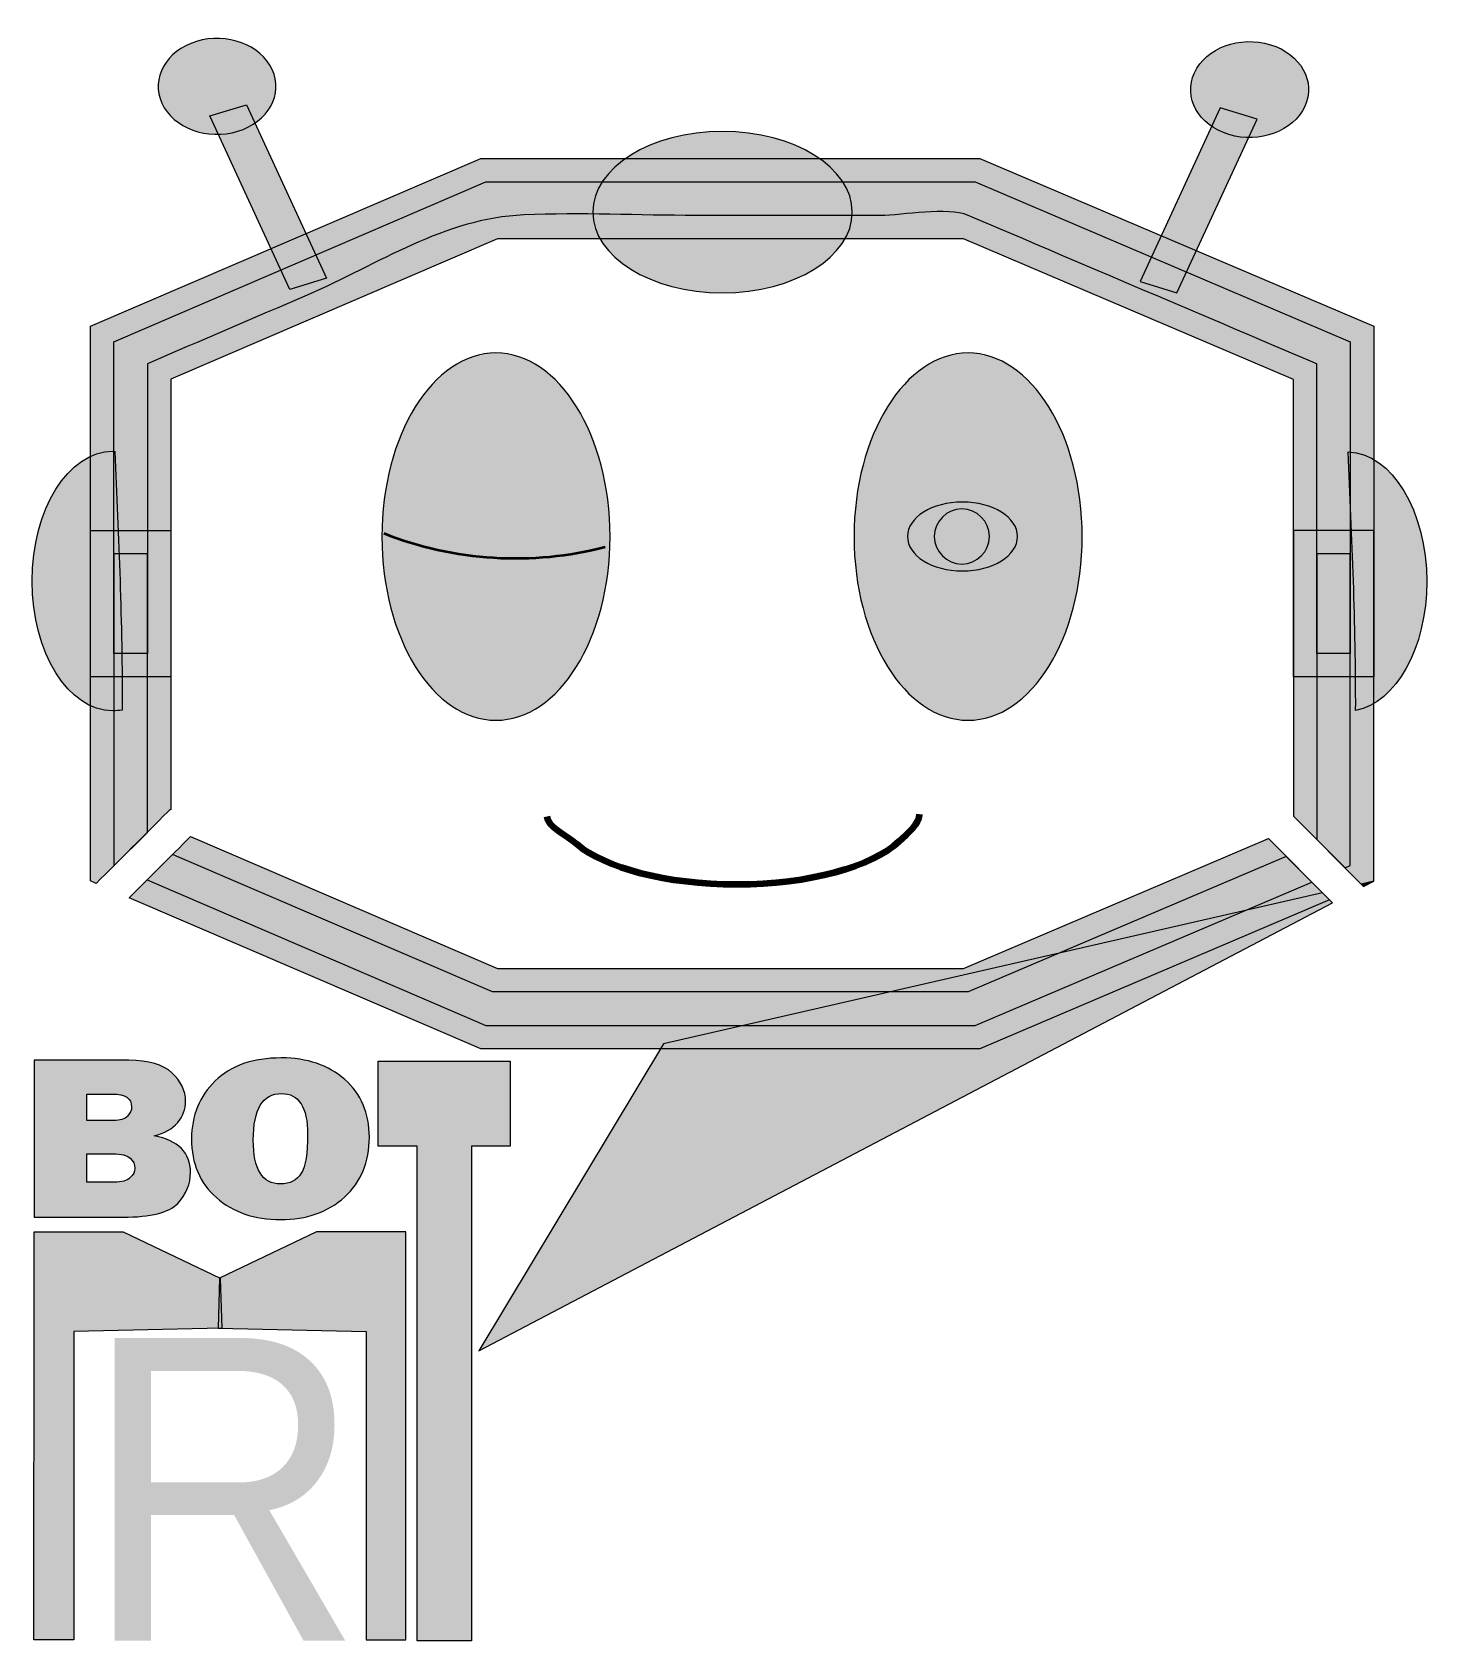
# Model space of a CAD drawing. Header units: millimetres. Extents: x 28 to 175, y -213 to -44.
import ezdxf

# ---------------------------------------------------------------- set-up
doc = ezdxf.new("R2010")
doc.units = ezdxf.units.MM
doc.header["$MEASUREMENT"] = 0
doc.layers.add('Layer 1', color=7, linetype='Continuous')

# ---------------------------------------------------------------- blocks, each defined once
blk = doc.blocks.new('block 2')
at = {"layer": 'Layer 1', "true_color": 0xffffff}
h = blk.add_hatch(color=7, dxfattribs=at)
h.dxf.hatch_style = 2
edge = h.paths.add_edge_path()
edge.add_spline(control_points=[(28.29, -168.62), (28.29, -168.62), (28.29, -152.1), (28.29, -152.1), (28.29, -152.1), (38.27, -152.1), (38.27, -152.1), (40.35, -152.1), (41.86, -152.54), (42.81, -153.42), (43.76, -154.3), (44.24, -155.3), (44.24, -156.43), (44.24, -157.25), (43.96, -158), (43.41, -158.66), (42.86, -159.33), (42.03, -159.79), (40.94, -160.04), (43.48, -160.55), (44.76, -161.84), (44.76, -163.89), (44.76, -165.11), (44.31, -166.21), (43.41, -167.17), (42.51, -168.13), (40.59, -168.62), (37.65, -168.62), (37.65, -168.62), (28.29, -168.62), (28.29, -168.62)], knot_values=[0, 0, 0, 0, 1, 1, 1, 2, 2, 2, 3, 3, 3, 4, 4, 4, 5, 5, 5, 6, 6, 6, 7, 7, 7, 8, 8, 8, 9, 9, 9, 10, 10, 10, 10], degree=3, periodic=1)
edge = h.paths.add_edge_path()
edge.add_spline(control_points=[(33.85, -158.43), (33.85, -158.43), (36.64, -158.43), (36.64, -158.43), (37.35, -158.43), (37.84, -158.28), (38.13, -157.98), (38.42, -157.68), (38.56, -157.36), (38.56, -157.02), (38.56, -156.1), (37.89, -155.65), (36.54, -155.65), (36.54, -155.65), (33.85, -155.65), (33.85, -155.65), (33.85, -155.65), (33.85, -158.43), (33.85, -158.43)], knot_values=[0, 0, 0, 0, 1, 1, 1, 2, 2, 2, 3, 3, 3, 4, 4, 4, 5, 5, 5, 6, 6, 6, 6], degree=3, periodic=1)
edge = h.paths.add_edge_path()
edge.add_spline(control_points=[(33.85, -164.94), (33.85, -164.94), (36.79, -164.94), (36.79, -164.94), (37.52, -164.94), (38.05, -164.79), (38.39, -164.48), (38.74, -164.18), (38.91, -163.84), (38.91, -163.46), (38.91, -163.08), (38.74, -162.73), (38.41, -162.42), (38.08, -162.1), (37.47, -161.94), (36.59, -161.94), (36.59, -161.94), (33.85, -161.94), (33.85, -161.94), (33.85, -161.94), (33.85, -164.94), (33.85, -164.94)], knot_values=[0, 0, 0, 0, 1, 1, 1, 2, 2, 2, 3, 3, 3, 4, 4, 4, 5, 5, 5, 6, 6, 6, 7, 7, 7, 7], degree=3, periodic=1)
h = blk.add_hatch(color=7, dxfattribs=at)
h.dxf.hatch_style = 2
edge = h.paths.add_edge_path()
edge.add_spline(control_points=[(54.25, -168.87), (51.48, -168.87), (49.23, -168.1), (47.49, -166.56), (45.74, -165.02), (44.87, -162.96), (44.87, -160.38), (44.87, -157.91), (45.7, -155.87), (47.37, -154.26), (49.04, -152.65), (51.35, -151.85), (54.31, -151.85), (57.05, -151.85), (59.28, -152.6), (61, -154.12), (62.73, -155.64), (63.59, -157.66), (63.59, -160.19), (63.59, -162.82), (62.72, -164.92), (60.98, -166.5), (59.24, -168.08), (57, -168.87), (54.25, -168.87)], knot_values=[0, 0, 0, 0, 1, 1, 1, 2, 2, 2, 3, 3, 3, 4, 4, 4, 5, 5, 5, 6, 6, 6, 7, 7, 7, 8, 8, 8, 8], degree=3, periodic=1)
edge = h.paths.add_edge_path()
edge.add_spline(control_points=[(54.22, -165.12), (55.24, -165.12), (55.97, -164.75), (56.42, -164), (56.87, -163.25), (57.09, -161.89), (57.09, -159.9), (57.09, -157.03), (56.17, -155.6), (54.34, -155.6), (52.36, -155.6), (51.37, -157.23), (51.37, -160.51), (51.37, -163.58), (52.32, -165.12), (54.22, -165.12)], knot_values=[0, 0, 0, 0, 1, 1, 1, 2, 2, 2, 3, 3, 3, 4, 4, 4, 5, 5, 5, 5], degree=3, periodic=1)
h = blk.add_hatch(color=7, dxfattribs=at)
h.dxf.hatch_style = 2
h.paths.add_polyline_path([(74.33, -161.14), (74.33, -179.36), (74.33, -213.22), (68.61, -213.22), (68.61, -179.36), (68.61, -161.14), (64.53, -161.14), (64.53, -152.18), (78.41, -152.18), (78.41, -161.14)])
h = blk.add_hatch(color=7, dxfattribs=at)
h.dxf.hatch_style = 2
h.paths.add_polyline_path([(28.29, -175.55), (28.29, -170.17), (37.68, -170.17), (47.9, -175.03), (48.07, -180.31), (32.49, -180.64), (32.49, -213.12), (28.28, -213.12)])
h = blk.add_hatch(color=7, dxfattribs=at)
h.dxf.hatch_style = 2
h.paths.add_polyline_path([(67.44, -175.55), (67.44, -170.17), (58.04, -170.17), (47.82, -175.03), (47.66, -180.31), (63.24, -180.64), (63.24, -213.12), (67.44, -213.12)])
at = {"layer": 'Layer 1', "lineweight": 0}
for points in [[(74.33, -161.14), (74.33, -179.36), (74.33, -213.22), (68.61, -213.22), (68.61, -179.36), (68.61, -161.14), (64.53, -161.14), (64.53, -152.18), (78.41, -152.18), (78.41, -161.14), (74.33, -161.14)], [(28.29, -175.55), (28.29, -170.17), (37.68, -170.17), (47.9, -175.03), (48.07, -180.31), (32.49, -180.64), (32.49, -213.12), (28.28, -213.12), (28.29, -175.55)], [(67.44, -175.55), (67.44, -170.17), (58.04, -170.17), (47.82, -175.03), (47.66, -180.31), (63.24, -180.64), (63.24, -213.12), (67.44, -213.12), (67.44, -175.55)]]:
    blk.add_lwpolyline(points, dxfattribs=at)
for points, knots in [([(28.29, -168.62), (28.29, -168.62), (28.29, -152.1), (28.29, -152.1), (28.29, -152.1), (38.27, -152.1), (38.27, -152.1), (40.35, -152.1), (41.86, -152.54), (42.81, -153.42), (43.76, -154.3), (44.24, -155.3), (44.24, -156.43), (44.24, -157.25), (43.96, -158), (43.41, -158.66), (42.86, -159.33), (42.03, -159.79), (40.94, -160.04), (43.48, -160.55), (44.76, -161.84), (44.76, -163.89), (44.76, -165.11), (44.31, -166.21), (43.41, -167.17), (42.51, -168.13), (40.59, -168.62), (37.65, -168.62), (37.65, -168.62), (28.29, -168.62), (28.29, -168.62)], [0, 0, 0, 0, 1, 1, 1, 2, 2, 2, 3, 3, 3, 4, 4, 4, 5, 5, 5, 6, 6, 6, 7, 7, 7, 8, 8, 8, 9, 9, 9, 10, 10, 10, 10]), ([(54.25, -168.87), (51.48, -168.87), (49.23, -168.1), (47.49, -166.56), (45.74, -165.02), (44.87, -162.96), (44.87, -160.38), (44.87, -157.91), (45.7, -155.87), (47.37, -154.26), (49.04, -152.65), (51.35, -151.85), (54.31, -151.85), (57.05, -151.85), (59.28, -152.6), (61, -154.12), (62.73, -155.64), (63.59, -157.66), (63.59, -160.19), (63.59, -162.82), (62.72, -164.92), (60.98, -166.5), (59.24, -168.08), (57, -168.87), (54.25, -168.87)], [0, 0, 0, 0, 1, 1, 1, 2, 2, 2, 3, 3, 3, 4, 4, 4, 5, 5, 5, 6, 6, 6, 7, 7, 7, 8, 8, 8, 8]), ([(33.85, -158.43), (33.85, -158.43), (36.64, -158.43), (36.64, -158.43), (37.35, -158.43), (37.84, -158.28), (38.13, -157.98), (38.42, -157.68), (38.56, -157.36), (38.56, -157.02), (38.56, -156.1), (37.89, -155.65), (36.54, -155.65), (36.54, -155.65), (33.85, -155.65), (33.85, -155.65), (33.85, -155.65), (33.85, -158.43), (33.85, -158.43)], [0, 0, 0, 0, 1, 1, 1, 2, 2, 2, 3, 3, 3, 4, 4, 4, 5, 5, 5, 6, 6, 6, 6]), ([(54.22, -165.12), (55.24, -165.12), (55.97, -164.75), (56.42, -164), (56.87, -163.25), (57.09, -161.89), (57.09, -159.9), (57.09, -157.03), (56.17, -155.6), (54.34, -155.6), (52.36, -155.6), (51.37, -157.23), (51.37, -160.51), (51.37, -163.58), (52.32, -165.12), (54.22, -165.12)], [0, 0, 0, 0, 1, 1, 1, 2, 2, 2, 3, 3, 3, 4, 4, 4, 5, 5, 5, 5]), ([(33.85, -164.94), (33.85, -164.94), (36.79, -164.94), (36.79, -164.94), (37.52, -164.94), (38.05, -164.79), (38.39, -164.48), (38.74, -164.18), (38.91, -163.84), (38.91, -163.46), (38.91, -163.08), (38.74, -162.73), (38.41, -162.42), (38.08, -162.1), (37.47, -161.94), (36.59, -161.94), (36.59, -161.94), (33.85, -161.94), (33.85, -161.94), (33.85, -161.94), (33.85, -164.94), (33.85, -164.94)], [0, 0, 0, 0, 1, 1, 1, 2, 2, 2, 3, 3, 3, 4, 4, 4, 5, 5, 5, 6, 6, 6, 7, 7, 7, 7])]:
    blk.add_open_spline(points, degree=3, knots=knots, dxfattribs=at)
at = {"layer": 'Layer 1', "color": 7, "true_color": 0xffffff, "insert": (33.42, -213.19), "char_height": 31.8511, "attachment_point": 7}
blk.add_mtext('\\fFranklin Gothic Heavy|b0|i0|c0|p34;\\W0.95961;R', dxfattribs=at)
blk = doc.blocks.new('block 3')
at = {"layer": 'Layer 1', "true_color": 0x237c26}
h = blk.add_hatch(color=106, dxfattribs=at)
h.dxf.hatch_style = 2
h.paths.add_polyline_path([(169.33, -111.74), (160.87, -111.74), (160.87, -80.41), (126.14, -65.62), (77.07, -65.62), (42.69, -80.4), (42.69, -111.74), (34.22, -111.74), (34.22, -74.82), (75.33, -57.15), (127.86, -57.15), (169.33, -74.81)])
h = blk.add_hatch(color=106, dxfattribs=at)
h.dxf.hatch_style = 2
edge = h.paths.add_edge_path()
edge.add_spline(control_points=[(40.22, -109.27), (40.22, -109.27), (40.22, -78.77), (40.22, -78.77), (45.82, -76.36), (51.43, -73.95), (57.03, -71.54), (64.59, -68.29), (71.41, -63.47), (79.86, -63.09), (85.86, -62.83), (91.97, -63.15), (97.98, -63.15), (104.46, -63.15), (110.94, -63.15), (117.41, -63.15), (119.76, -63.15), (124.43, -62.21), (126.64, -63.15), (126.65, -63.15), (163.34, -78.78), (163.34, -78.78), (163.34, -78.78), (163.34, -109.27), (163.34, -109.27), (163.34, -109.27), (166.86, -109.27), (166.86, -109.27), (166.86, -109.27), (166.86, -76.45), (166.86, -76.45), (166.86, -76.45), (127.36, -59.62), (127.36, -59.62), (127.36, -59.62), (75.84, -59.62), (75.84, -59.62), (75.84, -59.62), (36.69, -76.45), (36.69, -76.45), (36.69, -76.45), (36.69, -109.27), (36.69, -109.27), (36.69, -109.27), (40.22, -109.27), (40.22, -109.27)], knot_values=[0, 0, 0, 0, 1, 1, 1, 2, 2, 2, 3, 3, 3, 4, 4, 4, 5, 5, 5, 6, 6, 6, 7, 7, 7, 8, 8, 8, 9, 9, 9, 10, 10, 10, 11, 11, 11, 12, 12, 12, 13, 13, 13, 14, 14, 14, 15, 15, 15, 15], degree=3, periodic=1)
at = {"layer": 'Layer 1', "lineweight": 0}
blk.add_lwpolyline([(169.33, -111.74), (160.87, -111.74), (160.87, -80.41), (126.14, -65.62), (77.07, -65.62), (42.69, -80.4), (42.69, -111.74), (34.22, -111.74), (34.22, -74.82), (75.33, -57.15), (127.86, -57.15), (169.33, -74.81), (169.33, -111.74)], dxfattribs=at)
blk.add_open_spline([(40.22, -109.27), (40.22, -109.27), (40.22, -78.77), (40.22, -78.77), (45.82, -76.36), (51.43, -73.95), (57.03, -71.54), (64.59, -68.29), (71.41, -63.47), (79.86, -63.09), (85.86, -62.83), (91.97, -63.15), (97.98, -63.15), (104.46, -63.15), (110.94, -63.15), (117.41, -63.15), (119.76, -63.15), (124.43, -62.21), (126.64, -63.15), (126.65, -63.15), (163.34, -78.78), (163.34, -78.78), (163.34, -78.78), (163.34, -109.27), (163.34, -109.27), (163.34, -109.27), (166.86, -109.27), (166.86, -109.27), (166.86, -109.27), (166.86, -76.45), (166.86, -76.45), (166.86, -76.45), (127.36, -59.62), (127.36, -59.62), (127.36, -59.62), (75.84, -59.62), (75.84, -59.62), (75.84, -59.62), (36.69, -76.45), (36.69, -76.45), (36.69, -76.45), (36.69, -109.27), (36.69, -109.27), (36.69, -109.27), (40.22, -109.27), (40.22, -109.27)], degree=3, knots=[0, 0, 0, 0, 1, 1, 1, 2, 2, 2, 3, 3, 3, 4, 4, 4, 5, 5, 5, 6, 6, 6, 7, 7, 7, 8, 8, 8, 9, 9, 9, 10, 10, 10, 11, 11, 11, 12, 12, 12, 13, 13, 13, 14, 14, 14, 15, 15, 15, 15], dxfattribs=at)

msp = doc.modelspace()

# ---------------------------------------------------------------- hatches: boundary and pattern name
at = {"layer": 'Layer 1', "true_color": 0xfe330a}
h = msp.add_hatch(color=20, dxfattribs=at)
h.dxf.hatch_style = 2
edge = h.paths.add_edge_path()
edge.add_spline(control_points=[(53.37, -47.79), (54.57, -50.4), (52.94, -53.31), (49.74, -54.29), (46.53, -55.27), (42.95, -53.95), (41.75, -51.34), (40.55, -48.72), (42.17, -45.81), (45.38, -44.83), (48.59, -43.85), (52.16, -45.18), (53.37, -47.79)], knot_values=[0, 0, 0, 0, 1, 1, 1, 2, 2, 2, 3, 3, 3, 4, 4, 4, 4], degree=3, periodic=1)
h = msp.add_hatch(color=20, dxfattribs=at)
h.dxf.hatch_style = 2
edge = h.paths.add_edge_path()
edge.add_spline(control_points=[(150.46, -48.12), (149.26, -50.74), (150.88, -53.65), (154.09, -54.63), (157.3, -55.61), (160.88, -54.28), (162.08, -51.67), (163.28, -49.06), (161.66, -46.15), (158.45, -45.17), (155.24, -44.19), (151.67, -45.51), (150.46, -48.12)], knot_values=[0, 0, 0, 0, 1, 1, 1, 2, 2, 2, 3, 3, 3, 4, 4, 4, 4], degree=3, periodic=1)
h = msp.add_hatch(color=20, dxfattribs=at)
h.dxf.hatch_style = 2
h.paths.add_polyline_path([(59.08, -69.77), (55.21, -70.96), (46.78, -52.67), (50.66, -51.49)])
h = msp.add_hatch(color=20, dxfattribs=at)
h.dxf.hatch_style = 2
h.paths.add_polyline_path([(144.75, -70.11), (148.62, -71.29), (157.05, -53.01), (153.17, -51.83)])
at = {"layer": 'Layer 1', "true_color": 0x12491d}
h = msp.add_hatch(color=118, dxfattribs=at)
h.dxf.hatch_style = 2
edge = h.paths.add_edge_path()
edge.add_spline(control_points=[(114.44, -62.8), (114.44, -67.49), (108.32, -71.29), (100.77, -71.29), (93.22, -71.29), (87.11, -67.49), (87.11, -62.8), (87.11, -58.11), (93.22, -54.31), (100.77, -54.31), (108.32, -54.31), (114.44, -58.11), (114.44, -62.8)], knot_values=[0, 0, 0, 0, 1, 1, 1, 2, 2, 2, 3, 3, 3, 4, 4, 4, 4], degree=3, periodic=1)
at = {"layer": 'Layer 1', "true_color": 0xffffff}
h = msp.add_hatch(color=7, dxfattribs=at)
h.dxf.hatch_style = 2
edge = h.paths.add_edge_path()
edge.add_spline(control_points=[(88.93, -96.97), (88.93, -107.65), (83.55, -116.3), (76.92, -116.3), (70.29, -116.3), (64.91, -107.65), (64.91, -96.97), (64.91, -86.29), (70.29, -77.63), (76.92, -77.63), (83.55, -77.63), (88.93, -86.29), (88.93, -96.97)], knot_values=[0, 0, 0, 0, 1, 1, 1, 2, 2, 2, 3, 3, 3, 4, 4, 4, 4], degree=3, periodic=1)
h = msp.add_hatch(color=7, dxfattribs=at)
h.dxf.hatch_style = 2
edge = h.paths.add_edge_path()
edge.add_spline(control_points=[(138.64, -96.97), (138.64, -107.65), (133.26, -116.3), (126.63, -116.3), (120, -116.3), (114.62, -107.65), (114.62, -96.97), (114.62, -86.29), (120, -77.63), (126.63, -77.63), (133.26, -77.63), (138.64, -86.29), (138.64, -96.97)], knot_values=[0, 0, 0, 0, 1, 1, 1, 2, 2, 2, 3, 3, 3, 4, 4, 4, 4], degree=3, periodic=1)
at = {"layer": 'Layer 1', "true_color": 0x12491d}
h = msp.add_hatch(color=118, dxfattribs=at)
h.dxf.hatch_style = 2
edge = h.paths.add_edge_path()
edge.add_spline(control_points=[(36.58, -87.98), (31.89, -87.98), (28.09, -94.1), (28.09, -101.65), (28.09, -109.19), (31.89, -115.31), (36.58, -115.31), (36.92, -115.31), (37.25, -115.28), (37.57, -115.22), (37.61, -106.13), (37.18, -97.01), (36.78, -87.99), (36.71, -87.99), (36.65, -87.98), (36.58, -87.98)], knot_values=[0, 0, 0, 0, 1, 1, 1, 2, 2, 2, 3, 3, 3, 4, 4, 4, 5, 5, 5, 5], degree=3, periodic=1)
h = msp.add_hatch(color=118, dxfattribs=at)
h.dxf.hatch_style = 2
edge = h.paths.add_edge_path()
edge.add_spline(control_points=[(174.92, -101.69), (174.92, -94.25), (171.23, -88.2), (166.63, -88.03), (167.03, -97.06), (167.47, -106.17), (167.43, -115.26), (171.65, -114.47), (174.92, -108.7), (174.92, -101.69)], knot_values=[0, 0, 0, 0, 1, 1, 1, 2, 2, 2, 3, 3, 3, 3], degree=3, periodic=1)
at = {"layer": 'Layer 1', "true_color": 0xfefefe}
h = msp.add_hatch(color=7, dxfattribs=at)
h.dxf.hatch_style = 2
edge = h.paths.add_edge_path()
edge.add_spline(control_points=[(131.83, -96.95), (131.83, -98.95), (129.24, -100.58), (126.03, -100.58), (122.83, -100.58), (120.24, -98.95), (120.24, -96.95), (120.24, -94.95), (122.83, -93.33), (126.03, -93.33), (129.24, -93.33), (131.83, -94.95), (131.83, -96.95)], knot_values=[0, 0, 0, 0, 1, 1, 1, 2, 2, 2, 3, 3, 3, 4, 4, 4, 4], degree=3, periodic=1)
at = {"layer": 'Layer 1', "true_color": 0xffffff}
h = msp.add_hatch(color=7, dxfattribs=at)
h.dxf.hatch_style = 2
edge = h.paths.add_edge_path()
edge.add_spline(control_points=[(128.87, -96.95), (128.87, -98.55), (127.57, -99.85), (125.97, -99.85), (124.37, -99.85), (123.07, -98.55), (123.07, -96.95), (123.07, -95.35), (124.37, -94.05), (125.97, -94.05), (127.57, -94.05), (128.87, -95.35), (128.87, -96.95)], knot_values=[0, 0, 0, 0, 1, 1, 1, 2, 2, 2, 3, 3, 3, 4, 4, 4, 4], degree=3, periodic=1)
at = {"layer": 'Layer 1', "true_color": 0x237c26}
h = msp.add_hatch(color=106, dxfattribs=at)
h.dxf.hatch_style = 2
edge = h.paths.add_edge_path()
edge.add_spline(control_points=[(42.37, -125.94), (42.48, -125.84), (42.58, -125.75), (42.69, -125.68), (42.69, -125.68), (42.69, -96.31), (42.69, -96.31), (42.69, -96.31), (34.22, -96.31), (34.22, -96.31), (34.22, -96.31), (34.22, -133.22), (34.22, -133.22), (34.22, -133.22), (34.83, -133.48), (34.83, -133.48), (37.34, -130.97), (39.86, -128.45), (42.37, -125.94)], knot_values=[0, 0, 0, 0, 1, 1, 1, 2, 2, 2, 3, 3, 3, 4, 4, 4, 5, 5, 5, 6, 6, 6, 6], degree=3, periodic=1)
h = msp.add_hatch(color=106, dxfattribs=at)
h.dxf.hatch_style = 2
h.paths.add_polyline_path([(168.19, -133.72), (169.33, -133.23), (169.33, -96.31), (160.87, -96.31), (160.87, -126.39)])
at = {"layer": 'Layer 1', "true_color": 0xffffff}
h = msp.add_hatch(color=7, dxfattribs=at)
h.dxf.hatch_style = 2
h.paths.add_polyline_path([(40.22, -128.1), (40.22, -98.78), (36.69, -98.78), (36.69, -131.6), (36.71, -131.6)])
h = msp.add_hatch(color=7, dxfattribs=at)
h.dxf.hatch_style = 2
h.paths.add_polyline_path([(166.31, -131.84), (166.86, -131.6), (166.86, -98.78), (163.34, -98.78), (163.34, -128.86)])
h = msp.add_hatch(color=7, dxfattribs=at)
h.dxf.hatch_style = 2
edge = h.paths.add_edge_path()
edge.add_spline(control_points=[(158.24, -128.76), (158.24, -128.76), (126.14, -142.43), (126.14, -142.43), (126.14, -142.43), (77.07, -142.43), (77.07, -142.43), (77.07, -142.43), (44.76, -128.54), (44.76, -128.54), (42.61, -130.69), (40.46, -132.84), (38.32, -134.98), (38.32, -134.98), (75.33, -150.9), (75.33, -150.9), (75.33, -150.9), (127.86, -150.9), (127.86, -150.9), (127.86, -150.9), (164.69, -135.21), (164.69, -135.21), (164.69, -135.21), (158.24, -128.76), (158.24, -128.76)], knot_values=[0, 0, 0, 0, 1, 1, 1, 2, 2, 2, 3, 3, 3, 4, 4, 4, 5, 5, 5, 6, 6, 6, 7, 7, 7, 8, 8, 8, 8], degree=3, periodic=1)
h = msp.add_hatch(color=7, dxfattribs=at)
h.dxf.hatch_style = 2
h.paths.add_polyline_path([(160.13, -130.64), (126.64, -144.9), (76.56, -144.9), (42.88, -130.42), (40.2, -133.1), (75.84, -148.43), (127.36, -148.43), (162.81, -133.33)])
h = msp.add_hatch(color=7, dxfattribs=at)
h.dxf.hatch_style = 2
h.paths.add_polyline_path([(168.27, -133.79), (169.33, -133.23), (168.01, -133.54)])
h = msp.add_hatch(color=7, dxfattribs=at)
h.dxf.hatch_style = 2
h.paths.add_polyline_path([(163.95, -134.47), (94.56, -150.38), (75.1, -182.68), (165, -135.51)])

# ---------------------------------------------------------------- linework, layer by layer
at = {"layer": 'Layer 1', "lineweight": 0}
for points in [[(59.08, -69.77), (55.21, -70.96), (46.78, -52.67), (50.66, -51.49), (59.08, -69.77)], [(144.75, -70.11), (148.62, -71.29), (157.05, -53.01), (153.17, -51.83), (144.75, -70.11)], [(168.19, -133.72), (169.33, -133.23), (169.33, -96.31), (160.87, -96.31), (160.87, -126.39), (168.19, -133.72)], [(40.22, -128.1), (40.22, -98.78), (36.69, -98.78), (36.69, -131.6), (36.71, -131.6), (40.22, -128.1)], [(166.31, -131.84), (166.86, -131.6), (166.86, -98.78), (163.34, -98.78), (163.34, -128.86), (166.31, -131.84)], [(160.13, -130.64), (126.64, -144.9), (76.56, -144.9), (42.88, -130.42), (40.2, -133.1), (75.84, -148.43), (127.36, -148.43), (162.81, -133.33), (160.13, -130.64)], [(168.27, -133.79), (169.33, -133.23), (168.01, -133.54), (168.27, -133.79)], [(163.95, -134.47), (94.56, -150.38), (75.1, -182.68), (165, -135.51), (163.95, -134.47)]]:
    msp.add_lwpolyline(points, dxfattribs=at)
for points, knots in [([(53.37, -47.79), (54.57, -50.4), (52.94, -53.31), (49.74, -54.29), (46.53, -55.27), (42.95, -53.95), (41.75, -51.34), (40.55, -48.72), (42.17, -45.81), (45.38, -44.83), (48.59, -43.85), (52.16, -45.18), (53.37, -47.79)], [0, 0, 0, 0, 1, 1, 1, 2, 2, 2, 3, 3, 3, 4, 4, 4, 4]), ([(150.46, -48.12), (149.26, -50.74), (150.88, -53.65), (154.09, -54.63), (157.3, -55.61), (160.88, -54.28), (162.08, -51.67), (163.28, -49.06), (161.66, -46.15), (158.45, -45.17), (155.24, -44.19), (151.67, -45.51), (150.46, -48.12)], [0, 0, 0, 0, 1, 1, 1, 2, 2, 2, 3, 3, 3, 4, 4, 4, 4]), ([(114.44, -62.8), (114.44, -67.49), (108.32, -71.29), (100.77, -71.29), (93.22, -71.29), (87.11, -67.49), (87.11, -62.8), (87.11, -58.11), (93.22, -54.31), (100.77, -54.31), (108.32, -54.31), (114.44, -58.11), (114.44, -62.8)], [0, 0, 0, 0, 1, 1, 1, 2, 2, 2, 3, 3, 3, 4, 4, 4, 4]), ([(88.93, -96.97), (88.93, -107.65), (83.55, -116.3), (76.92, -116.3), (70.29, -116.3), (64.91, -107.65), (64.91, -96.97), (64.91, -86.29), (70.29, -77.63), (76.92, -77.63), (83.55, -77.63), (88.93, -86.29), (88.93, -96.97)], [0, 0, 0, 0, 1, 1, 1, 2, 2, 2, 3, 3, 3, 4, 4, 4, 4]), ([(138.64, -96.97), (138.64, -107.65), (133.26, -116.3), (126.63, -116.3), (120, -116.3), (114.62, -107.65), (114.62, -96.97), (114.62, -86.29), (120, -77.63), (126.63, -77.63), (133.26, -77.63), (138.64, -86.29), (138.64, -96.97)], [0, 0, 0, 0, 1, 1, 1, 2, 2, 2, 3, 3, 3, 4, 4, 4, 4]), ([(36.58, -87.98), (31.89, -87.98), (28.09, -94.1), (28.09, -101.65), (28.09, -109.19), (31.89, -115.31), (36.58, -115.31), (36.92, -115.31), (37.25, -115.28), (37.57, -115.22), (37.61, -106.13), (37.18, -97.01), (36.78, -87.99), (36.71, -87.99), (36.65, -87.98), (36.58, -87.98)], [0, 0, 0, 0, 1, 1, 1, 2, 2, 2, 3, 3, 3, 4, 4, 4, 5, 5, 5, 5]), ([(174.92, -101.69), (174.92, -94.25), (171.23, -88.2), (166.63, -88.03), (167.03, -97.06), (167.47, -106.17), (167.43, -115.26), (171.65, -114.47), (174.92, -108.7), (174.92, -101.69)], [0, 0, 0, 0, 1, 1, 1, 2, 2, 2, 3, 3, 3, 3]), ([(131.83, -96.95), (131.83, -98.95), (129.24, -100.58), (126.03, -100.58), (122.83, -100.58), (120.24, -98.95), (120.24, -96.95), (120.24, -94.95), (122.83, -93.33), (126.03, -93.33), (129.24, -93.33), (131.83, -94.95), (131.83, -96.95)], [0, 0, 0, 0, 1, 1, 1, 2, 2, 2, 3, 3, 3, 4, 4, 4, 4]), ([(128.87, -96.95), (128.87, -98.55), (127.57, -99.85), (125.97, -99.85), (124.37, -99.85), (123.07, -98.55), (123.07, -96.95), (123.07, -95.35), (124.37, -94.05), (125.97, -94.05), (127.57, -94.05), (128.87, -95.35), (128.87, -96.95)], [0, 0, 0, 0, 1, 1, 1, 2, 2, 2, 3, 3, 3, 4, 4, 4, 4]), ([(42.37, -125.94), (42.48, -125.84), (42.58, -125.75), (42.69, -125.68), (42.69, -125.68), (42.69, -96.31), (42.69, -96.31), (42.69, -96.31), (34.22, -96.31), (34.22, -96.31), (34.22, -96.31), (34.22, -133.22), (34.22, -133.22), (34.22, -133.22), (34.83, -133.48), (34.83, -133.48), (37.34, -130.97), (39.86, -128.45), (42.37, -125.94)], [0, 0, 0, 0, 1, 1, 1, 2, 2, 2, 3, 3, 3, 4, 4, 4, 5, 5, 5, 6, 6, 6, 6]), ([(158.24, -128.76), (158.24, -128.76), (126.14, -142.43), (126.14, -142.43), (126.14, -142.43), (77.07, -142.43), (77.07, -142.43), (77.07, -142.43), (44.76, -128.54), (44.76, -128.54), (42.61, -130.69), (40.46, -132.84), (38.32, -134.98), (38.32, -134.98), (75.33, -150.9), (75.33, -150.9), (75.33, -150.9), (127.86, -150.9), (127.86, -150.9), (127.86, -150.9), (164.69, -135.21), (164.69, -135.21), (164.69, -135.21), (158.24, -128.76), (158.24, -128.76)], [0, 0, 0, 0, 1, 1, 1, 2, 2, 2, 3, 3, 3, 4, 4, 4, 5, 5, 5, 6, 6, 6, 7, 7, 7, 8, 8, 8, 8])]:
    msp.add_open_spline(points, degree=3, knots=knots, dxfattribs=at)
at = {"layer": 'Layer 1', "color": 7, "lineweight": 35, "true_color": 0xfefefe}
msp.add_open_spline([(65.1, -96.61), (72.47, -99.54), (80.77, -100.05), (88.43, -98.05)], degree=3, dxfattribs=at)
at = {"layer": 'Layer 1', "color": 7, "lineweight": 211, "true_color": 0xffffff}
msp.add_open_spline([(121.48, -126.2), (121.48, -127.22), (120.28, -128.2), (119.34, -129.08), (116.53, -131.73), (109.93, -133.6), (102.24, -133.6), (94.82, -133.6), (88.42, -131.86), (85.44, -129.36), (84.31, -128.4), (82.32, -127.56), (82.32, -126.43)], degree=3, knots=[0, 0, 0, 0, 1, 1, 1, 2, 2, 2, 3, 3, 3, 4, 4, 4, 4], dxfattribs=at)

# ---------------------------------------------------------------- block references
at = {"layer": 'Layer 1'}
for name in ['block 3', 'block 2']:
    msp.add_blockref(name, (0, 0), dxfattribs=at)

doc.saveas('drawing.dxf')
